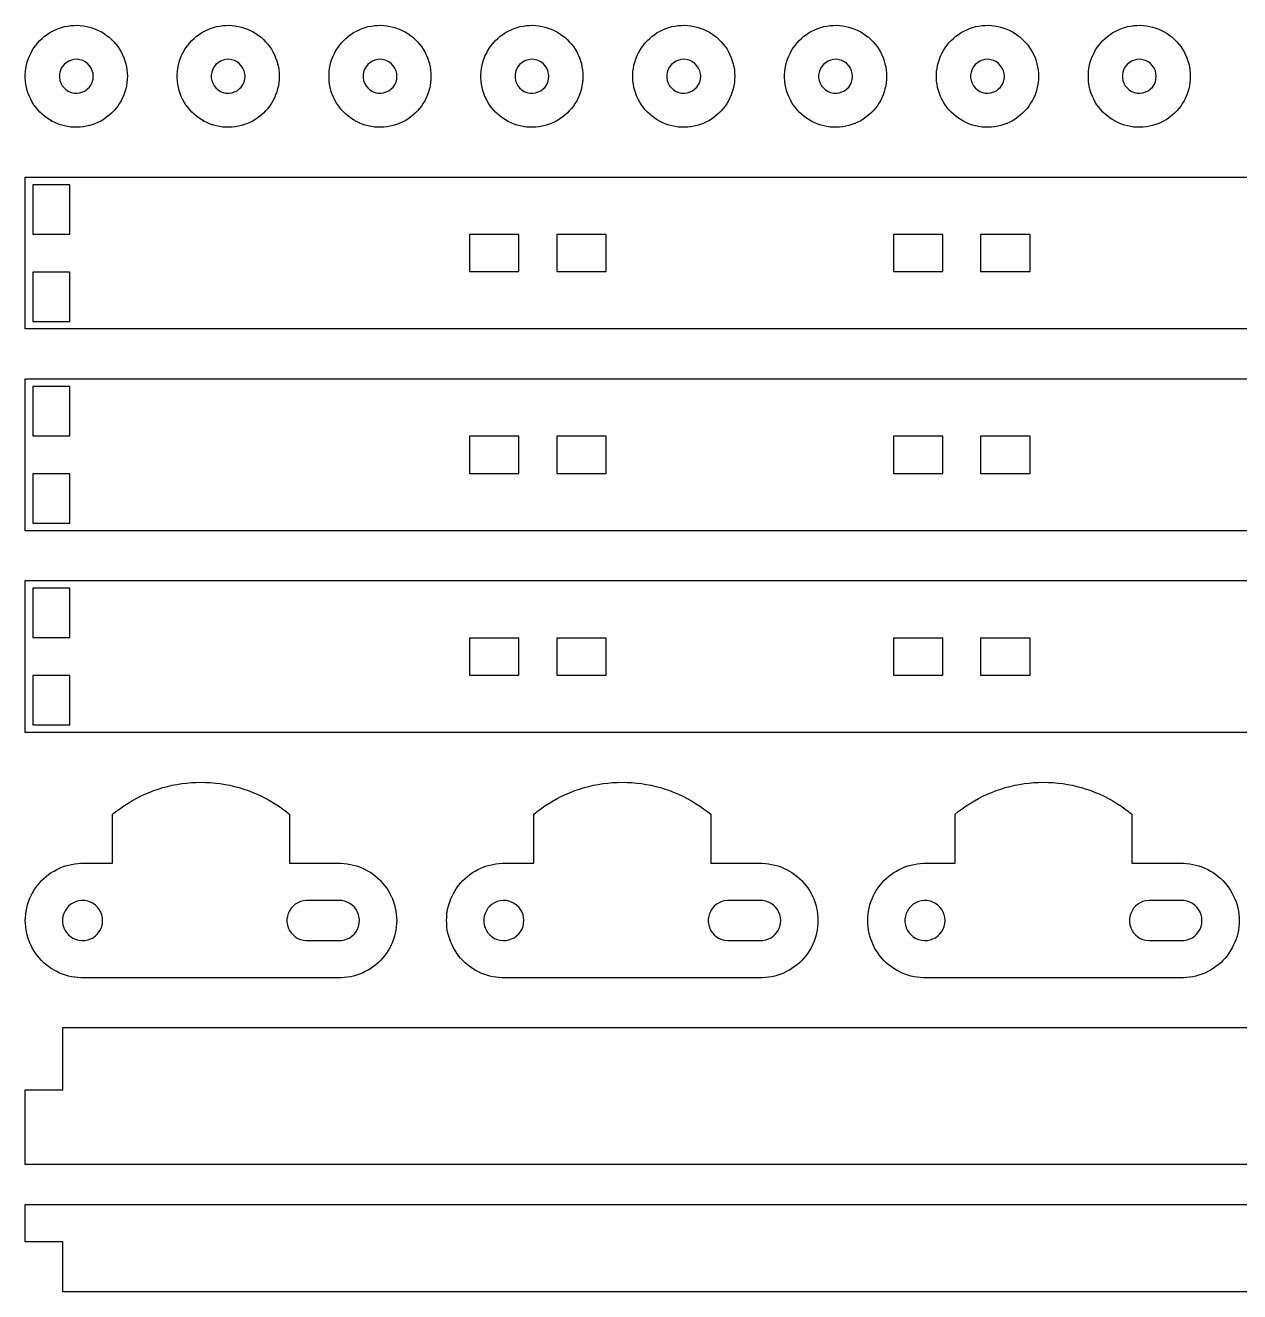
# Model space of a CAD drawing. Header units: metres. Extents: x 4 to 594, y 4 to 365.
# Drawn here: x 4 to 101.4, y 263.1 to 364.7 of the extents above; entities that cross this region are included whole.
import ezdxf

# ---------------------------------------------------------------- set-up
doc = ezdxf.new("R2010")
doc.units = ezdxf.units.M

msp = doc.modelspace()

# ---------------------------------------------------------------- linework, layer by layer
for points in [[(8.41, 356.53), (8.15, 356.52), (7.9, 356.52), (7.64, 356.54), (7.39, 356.58), (7.14, 356.63), (6.9, 356.69), (6.66, 356.78), (6.42, 356.87), (6.19, 356.98), (5.97, 357.11), (5.76, 357.25), (5.55, 357.4), (5.36, 357.56), (5.17, 357.74), (5, 357.92), (4.84, 358.12), (4.69, 358.33), (4.56, 358.54), (4.44, 358.77), (4.33, 359), (4.24, 359.24), (4.16, 359.48), (4.09, 359.72), (4.05, 359.97), (4.02, 360.23), (4, 360.48), (4, 360.73), (4.02, 360.99), (4.05, 361.24), (4.09, 361.49), (4.16, 361.74), (4.24, 361.98), (4.33, 362.22), (4.44, 362.45), (4.56, 362.67), (4.69, 362.89), (4.84, 363.09), (5, 363.29), (5.17, 363.48), (5.36, 363.65), (5.55, 363.82), (5.76, 363.97), (5.97, 364.11), (6.19, 364.23), (6.42, 364.34), (6.66, 364.44), (6.9, 364.52), (7.14, 364.59), (7.39, 364.64), (7.64, 364.67), (7.9, 364.69), (8.15, 364.7), (8.41, 364.69), (8.66, 364.66), (8.91, 364.61), (9.16, 364.56), (9.4, 364.48), (9.64, 364.39), (9.87, 364.29), (10.1, 364.17), (10.31, 364.04), (10.52, 363.89), (10.72, 363.74), (10.91, 363.57), (11.09, 363.38), (11.26, 363.19), (11.41, 362.99), (11.55, 362.78), (11.68, 362.56), (11.8, 362.33), (11.9, 362.1), (11.98, 361.86), (12.05, 361.61), (12.11, 361.37), (12.15, 361.12), (12.17, 360.86), (12.18, 360.61), (12.17, 360.35), (12.15, 360.1), (12.11, 359.85), (12.05, 359.6), (11.98, 359.36), (11.9, 359.12), (11.8, 358.88), (11.68, 358.65), (11.55, 358.44), (11.41, 358.22), (11.26, 358.02), (11.09, 357.83), (10.91, 357.65), (10.72, 357.48), (10.52, 357.32), (10.31, 357.18), (10.1, 357.04), (9.87, 356.93), (9.64, 356.82), (9.4, 356.73), (9.16, 356.66), (8.91, 356.6), (8.66, 356.56), (8.41, 356.53)], [(20.58, 356.53), (20.33, 356.52), (20.08, 356.52), (19.82, 356.54), (19.57, 356.58), (19.32, 356.63), (19.08, 356.69), (18.83, 356.78), (18.6, 356.87), (18.37, 356.98), (18.15, 357.11), (17.93, 357.25), (17.73, 357.4), (17.54, 357.56), (17.35, 357.74), (17.18, 357.92), (17.02, 358.12), (16.87, 358.33), (16.73, 358.54), (16.61, 358.77), (16.51, 359), (16.41, 359.24), (16.34, 359.48), (16.27, 359.72), (16.23, 359.97), (16.19, 360.23), (16.18, 360.48), (16.18, 360.73), (16.19, 360.99), (16.23, 361.24), (16.27, 361.49), (16.34, 361.74), (16.41, 361.98), (16.51, 362.22), (16.61, 362.45), (16.73, 362.67), (16.87, 362.89), (17.02, 363.09), (17.18, 363.29), (17.35, 363.48), (17.54, 363.65), (17.73, 363.82), (17.93, 363.97), (18.15, 364.11), (18.37, 364.23), (18.6, 364.34), (18.83, 364.44), (19.08, 364.52), (19.32, 364.59), (19.57, 364.64), (19.82, 364.67), (20.08, 364.69), (20.33, 364.7), (20.58, 364.69), (20.84, 364.66), (21.09, 364.61), (21.33, 364.56), (21.58, 364.48), (21.82, 364.39), (22.05, 364.29), (22.27, 364.17), (22.49, 364.04), (22.7, 363.89), (22.9, 363.74), (23.09, 363.57), (23.27, 363.38), (23.44, 363.19), (23.59, 362.99), (23.73, 362.78), (23.86, 362.56), (23.97, 362.33), (24.07, 362.1), (24.16, 361.86), (24.23, 361.61), (24.29, 361.37), (24.32, 361.12), (24.35, 360.86), (24.36, 360.61), (24.35, 360.35), (24.32, 360.1), (24.29, 359.85), (24.23, 359.6), (24.16, 359.36), (24.07, 359.12), (23.97, 358.88), (23.86, 358.65), (23.73, 358.44), (23.59, 358.22), (23.44, 358.02), (23.27, 357.83), (23.09, 357.65), (22.9, 357.48), (22.7, 357.32), (22.49, 357.18), (22.27, 357.04), (22.05, 356.93), (21.82, 356.82), (21.58, 356.73), (21.33, 356.66), (21.09, 356.6), (20.84, 356.56), (20.58, 356.53)], [(32.76, 356.53), (32.51, 356.52), (32.25, 356.52), (32, 356.54), (31.75, 356.58), (31.5, 356.63), (31.25, 356.69), (31.01, 356.78), (30.78, 356.87), (30.55, 356.98), (30.33, 357.11), (30.11, 357.25), (29.91, 357.4), (29.71, 357.56), (29.53, 357.74), (29.36, 357.92), (29.2, 358.12), (29.05, 358.33), (28.91, 358.54), (28.79, 358.77), (28.68, 359), (28.59, 359.24), (28.51, 359.48), (28.45, 359.72), (28.4, 359.97), (28.37, 360.23), (28.36, 360.48), (28.36, 360.73), (28.37, 360.99), (28.4, 361.24), (28.45, 361.49), (28.51, 361.74), (28.59, 361.98), (28.68, 362.22), (28.79, 362.45), (28.91, 362.67), (29.05, 362.89), (29.2, 363.09), (29.36, 363.29), (29.53, 363.48), (29.71, 363.65), (29.91, 363.82), (30.11, 363.97), (30.33, 364.11), (30.55, 364.23), (30.78, 364.34), (31.01, 364.44), (31.25, 364.52), (31.5, 364.59), (31.75, 364.64), (32, 364.67), (32.25, 364.69), (32.51, 364.7), (32.76, 364.69), (33.01, 364.66), (33.27, 364.61), (33.51, 364.56), (33.76, 364.48), (33.99, 364.39), (34.23, 364.29), (34.45, 364.17), (34.67, 364.04), (34.88, 363.89), (35.08, 363.74), (35.27, 363.57), (35.45, 363.38), (35.61, 363.19), (35.77, 362.99), (35.91, 362.78), (36.04, 362.56), (36.15, 362.33), (36.25, 362.1), (36.34, 361.86), (36.41, 361.61), (36.46, 361.37), (36.5, 361.12), (36.53, 360.86), (36.53, 360.61), (36.53, 360.35), (36.5, 360.1), (36.46, 359.85), (36.41, 359.6), (36.34, 359.36), (36.25, 359.12), (36.15, 358.88), (36.04, 358.65), (35.91, 358.44), (35.77, 358.22), (35.61, 358.02), (35.45, 357.83), (35.27, 357.65), (35.08, 357.48), (34.88, 357.32), (34.67, 357.18), (34.45, 357.04), (34.23, 356.93), (33.99, 356.82), (33.76, 356.73), (33.51, 356.66), (33.27, 356.6), (33.01, 356.56), (32.76, 356.53)], [(44.94, 356.53), (44.69, 356.52), (44.43, 356.52), (44.18, 356.54), (43.93, 356.58), (43.68, 356.63), (43.43, 356.69), (43.19, 356.78), (42.95, 356.87), (42.73, 356.98), (42.5, 357.11), (42.29, 357.25), (42.09, 357.4), (41.89, 357.56), (41.71, 357.74), (41.54, 357.92), (41.37, 358.12), (41.23, 358.33), (41.09, 358.54), (40.97, 358.77), (40.86, 359), (40.77, 359.24), (40.69, 359.48), (40.63, 359.72), (40.58, 359.97), (40.55, 360.23), (40.53, 360.48), (40.53, 360.73), (40.55, 360.99), (40.58, 361.24), (40.63, 361.49), (40.69, 361.74), (40.77, 361.98), (40.86, 362.22), (40.97, 362.45), (41.09, 362.67), (41.23, 362.89), (41.37, 363.09), (41.54, 363.29), (41.71, 363.48), (41.89, 363.65), (42.09, 363.82), (42.29, 363.97), (42.5, 364.11), (42.73, 364.23), (42.95, 364.34), (43.19, 364.44), (43.43, 364.52), (43.68, 364.59), (43.93, 364.64), (44.18, 364.67), (44.43, 364.69), (44.69, 364.7), (44.94, 364.69), (45.19, 364.66), (45.44, 364.61), (45.69, 364.56), (45.93, 364.48), (46.17, 364.39), (46.41, 364.29), (46.63, 364.17), (46.85, 364.04), (47.06, 363.89), (47.26, 363.74), (47.45, 363.57), (47.62, 363.38), (47.79, 363.19), (47.95, 362.99), (48.09, 362.78), (48.22, 362.56), (48.33, 362.33), (48.43, 362.1), (48.52, 361.86), (48.59, 361.61), (48.64, 361.37), (48.68, 361.12), (48.7, 360.86), (48.71, 360.61), (48.7, 360.35), (48.68, 360.1), (48.64, 359.85), (48.59, 359.6), (48.52, 359.36), (48.43, 359.12), (48.33, 358.88), (48.22, 358.65), (48.09, 358.44), (47.95, 358.22), (47.79, 358.02), (47.62, 357.83), (47.45, 357.65), (47.26, 357.48), (47.06, 357.32), (46.85, 357.18), (46.63, 357.04), (46.41, 356.93), (46.17, 356.82), (45.93, 356.73), (45.69, 356.66), (45.44, 356.6), (45.19, 356.56), (44.94, 356.53)], [(57.12, 356.53), (56.86, 356.52), (56.61, 356.52), (56.36, 356.54), (56.1, 356.58), (55.85, 356.63), (55.61, 356.69), (55.37, 356.78), (55.13, 356.87), (54.9, 356.98), (54.68, 357.11), (54.47, 357.25), (54.26, 357.4), (54.07, 357.56), (53.89, 357.74), (53.71, 357.92), (53.55, 358.12), (53.4, 358.33), (53.27, 358.54), (53.15, 358.77), (53.04, 359), (52.95, 359.24), (52.87, 359.48), (52.81, 359.72), (52.76, 359.97), (52.73, 360.23), (52.71, 360.48), (52.71, 360.73), (52.73, 360.99), (52.76, 361.24), (52.81, 361.49), (52.87, 361.74), (52.95, 361.98), (53.04, 362.22), (53.15, 362.45), (53.27, 362.67), (53.4, 362.89), (53.55, 363.09), (53.71, 363.29), (53.89, 363.48), (54.07, 363.65), (54.26, 363.82), (54.47, 363.97), (54.68, 364.11), (54.9, 364.23), (55.13, 364.34), (55.37, 364.44), (55.61, 364.52), (55.85, 364.59), (56.1, 364.64), (56.36, 364.67), (56.61, 364.69), (56.86, 364.7), (57.12, 364.69), (57.37, 364.66), (57.62, 364.61), (57.87, 364.56), (58.11, 364.48), (58.35, 364.39), (58.58, 364.29), (58.81, 364.17), (59.03, 364.04), (59.24, 363.89), (59.43, 363.74), (59.62, 363.57), (59.8, 363.38), (59.97, 363.19), (60.12, 362.99), (60.27, 362.78), (60.39, 362.56), (60.51, 362.33), (60.61, 362.1), (60.69, 361.86), (60.76, 361.61), (60.82, 361.37), (60.86, 361.12), (60.88, 360.86), (60.89, 360.61), (60.88, 360.35), (60.86, 360.1), (60.82, 359.85), (60.76, 359.6), (60.69, 359.36), (60.61, 359.12), (60.51, 358.88), (60.39, 358.65), (60.27, 358.44), (60.12, 358.22), (59.97, 358.02), (59.8, 357.83), (59.62, 357.65), (59.43, 357.48), (59.24, 357.32), (59.03, 357.18), (58.81, 357.04), (58.58, 356.93), (58.35, 356.82), (58.11, 356.73), (57.87, 356.66), (57.62, 356.6), (57.37, 356.56), (57.12, 356.53)], [(69.3, 356.53), (69.04, 356.52), (68.79, 356.52), (68.53, 356.54), (68.28, 356.58), (68.03, 356.63), (67.79, 356.69), (67.55, 356.78), (67.31, 356.87), (67.08, 356.98), (66.86, 357.11), (66.65, 357.25), (66.44, 357.4), (66.25, 357.56), (66.06, 357.74), (65.89, 357.92), (65.73, 358.12), (65.58, 358.33), (65.45, 358.54), (65.33, 358.77), (65.22, 359), (65.13, 359.24), (65.05, 359.48), (64.99, 359.72), (64.94, 359.97), (64.91, 360.23), (64.89, 360.48), (64.89, 360.73), (64.91, 360.99), (64.94, 361.24), (64.99, 361.49), (65.05, 361.74), (65.13, 361.98), (65.22, 362.22), (65.33, 362.45), (65.45, 362.67), (65.58, 362.89), (65.73, 363.09), (65.89, 363.29), (66.06, 363.48), (66.25, 363.65), (66.44, 363.82), (66.65, 363.97), (66.86, 364.11), (67.08, 364.23), (67.31, 364.34), (67.55, 364.44), (67.79, 364.52), (68.03, 364.59), (68.28, 364.64), (68.53, 364.67), (68.79, 364.69), (69.04, 364.7), (69.3, 364.69), (69.55, 364.66), (69.8, 364.61), (70.05, 364.56), (70.29, 364.48), (70.53, 364.39), (70.76, 364.29), (70.99, 364.17), (71.2, 364.04), (71.41, 363.89), (71.61, 363.74), (71.8, 363.57), (71.98, 363.38), (72.15, 363.19), (72.3, 362.99), (72.44, 362.78), (72.57, 362.56), (72.69, 362.33), (72.79, 362.1), (72.87, 361.86), (72.94, 361.61), (73, 361.37), (73.04, 361.12), (73.06, 360.86), (73.07, 360.61), (73.06, 360.35), (73.04, 360.1), (73, 359.85), (72.94, 359.6), (72.87, 359.36), (72.79, 359.12), (72.69, 358.88), (72.57, 358.65), (72.44, 358.44), (72.3, 358.22), (72.15, 358.02), (71.98, 357.83), (71.8, 357.65), (71.61, 357.48), (71.41, 357.32), (71.2, 357.18), (70.99, 357.04), (70.76, 356.93), (70.53, 356.82), (70.29, 356.73), (70.05, 356.66), (69.8, 356.6), (69.55, 356.56), (69.3, 356.53)], [(81.47, 356.53), (81.22, 356.52), (80.97, 356.52), (80.71, 356.54), (80.46, 356.58), (80.21, 356.63), (79.97, 356.69), (79.72, 356.78), (79.49, 356.87), (79.26, 356.98), (79.04, 357.11), (78.83, 357.25), (78.62, 357.4), (78.43, 357.56), (78.24, 357.74), (78.07, 357.92), (77.91, 358.12), (77.76, 358.33), (77.63, 358.54), (77.5, 358.77), (77.4, 359), (77.3, 359.24), (77.23, 359.48), (77.16, 359.72), (77.12, 359.97), (77.08, 360.23), (77.07, 360.48), (77.07, 360.73), (77.08, 360.99), (77.12, 361.24), (77.16, 361.49), (77.23, 361.74), (77.3, 361.98), (77.4, 362.22), (77.5, 362.45), (77.63, 362.67), (77.76, 362.89), (77.91, 363.09), (78.07, 363.29), (78.24, 363.48), (78.43, 363.65), (78.62, 363.82), (78.83, 363.97), (79.04, 364.11), (79.26, 364.23), (79.49, 364.34), (79.72, 364.44), (79.97, 364.52), (80.21, 364.59), (80.46, 364.64), (80.71, 364.67), (80.97, 364.69), (81.22, 364.7), (81.47, 364.69), (81.73, 364.66), (81.98, 364.61), (82.23, 364.56), (82.47, 364.48), (82.71, 364.39), (82.94, 364.29), (83.16, 364.17), (83.38, 364.04), (83.59, 363.89), (83.79, 363.74), (83.98, 363.57), (84.16, 363.38), (84.33, 363.19), (84.48, 362.99), (84.62, 362.78), (84.75, 362.56), (84.87, 362.33), (84.97, 362.1), (85.05, 361.86), (85.12, 361.61), (85.18, 361.37), (85.22, 361.12), (85.24, 360.86), (85.25, 360.61), (85.24, 360.35), (85.22, 360.1), (85.18, 359.85), (85.12, 359.6), (85.05, 359.36), (84.97, 359.12), (84.87, 358.88), (84.75, 358.65), (84.62, 358.44), (84.48, 358.22), (84.33, 358.02), (84.16, 357.83), (83.98, 357.65), (83.79, 357.48), (83.59, 357.32), (83.38, 357.18), (83.16, 357.04), (82.94, 356.93), (82.71, 356.82), (82.47, 356.73), (82.23, 356.66), (81.98, 356.6), (81.73, 356.56), (81.47, 356.53)], [(93.65, 356.53), (93.4, 356.52), (93.14, 356.52), (92.89, 356.54), (92.64, 356.58), (92.39, 356.63), (92.14, 356.69), (91.9, 356.78), (91.67, 356.87), (91.44, 356.98), (91.22, 357.11), (91, 357.25), (90.8, 357.4), (90.6, 357.56), (90.42, 357.74), (90.25, 357.92), (90.09, 358.12), (89.94, 358.33), (89.8, 358.54), (89.68, 358.77), (89.57, 359), (89.48, 359.24), (89.4, 359.48), (89.34, 359.72), (89.29, 359.97), (89.26, 360.23), (89.25, 360.48), (89.25, 360.73), (89.26, 360.99), (89.29, 361.24), (89.34, 361.49), (89.4, 361.74), (89.48, 361.98), (89.57, 362.22), (89.68, 362.45), (89.8, 362.67), (89.94, 362.89), (90.09, 363.09), (90.25, 363.29), (90.42, 363.48), (90.6, 363.65), (90.8, 363.82), (91, 363.97), (91.22, 364.11), (91.44, 364.23), (91.67, 364.34), (91.9, 364.44), (92.14, 364.52), (92.39, 364.59), (92.64, 364.64), (92.89, 364.67), (93.14, 364.69), (93.4, 364.7), (93.65, 364.69), (93.91, 364.66), (94.16, 364.61), (94.4, 364.56), (94.65, 364.48), (94.89, 364.39), (95.12, 364.29), (95.34, 364.17), (95.56, 364.04), (95.77, 363.89), (95.97, 363.74), (96.16, 363.57), (96.34, 363.38), (96.5, 363.19), (96.66, 362.99), (96.8, 362.78), (96.93, 362.56), (97.04, 362.33), (97.14, 362.1), (97.23, 361.86), (97.3, 361.61), (97.35, 361.37), (97.39, 361.12), (97.42, 360.86), (97.42, 360.61), (97.42, 360.35), (97.39, 360.1), (97.35, 359.85), (97.3, 359.6), (97.23, 359.36), (97.14, 359.12), (97.04, 358.88), (96.93, 358.65), (96.8, 358.44), (96.66, 358.22), (96.5, 358.02), (96.34, 357.83), (96.16, 357.65), (95.97, 357.48), (95.77, 357.32), (95.56, 357.18), (95.34, 357.04), (95.12, 356.93), (94.89, 356.82), (94.65, 356.73), (94.4, 356.66), (94.16, 356.6), (93.91, 356.56), (93.65, 356.53)], [(7.92, 359.26), (8.15, 359.25), (8.37, 359.28), (8.6, 359.35), (8.8, 359.45), (8.99, 359.59), (9.15, 359.75), (9.28, 359.94), (9.37, 360.15), (9.43, 360.38), (9.45, 360.61), (9.43, 360.84), (9.37, 361.06), (9.28, 361.27), (9.15, 361.46), (8.99, 361.63), (8.8, 361.77), (8.6, 361.87), (8.37, 361.94), (8.15, 361.97), (7.92, 361.96), (7.69, 361.91), (7.48, 361.82), (7.28, 361.7), (7.11, 361.55), (6.96, 361.37), (6.85, 361.17), (6.77, 360.95), (6.73, 360.72), (6.73, 360.49), (6.77, 360.26), (6.85, 360.05), (6.96, 359.85), (7.11, 359.67), (7.28, 359.51), (7.48, 359.39), (7.69, 359.31), (7.92, 359.26)], [(20.09, 359.26), (20.32, 359.25), (20.55, 359.28), (20.77, 359.35), (20.98, 359.45), (21.16, 359.59), (21.32, 359.75), (21.45, 359.94), (21.55, 360.15), (21.61, 360.38), (21.63, 360.61), (21.61, 360.84), (21.55, 361.06), (21.45, 361.27), (21.32, 361.46), (21.16, 361.63), (20.98, 361.77), (20.77, 361.87), (20.55, 361.94), (20.32, 361.97), (20.09, 361.96), (19.87, 361.91), (19.65, 361.82), (19.46, 361.7), (19.28, 361.55), (19.14, 361.37), (19.03, 361.17), (18.95, 360.95), (18.91, 360.72), (18.91, 360.49), (18.95, 360.26), (19.03, 360.05), (19.14, 359.85), (19.28, 359.67), (19.46, 359.51), (19.65, 359.39), (19.87, 359.31), (20.09, 359.26)], [(32.27, 359.26), (32.5, 359.25), (32.73, 359.28), (32.95, 359.35), (33.16, 359.45), (33.34, 359.59), (33.5, 359.75), (33.63, 359.94), (33.73, 360.15), (33.78, 360.38), (33.8, 360.61), (33.78, 360.84), (33.73, 361.06), (33.63, 361.27), (33.5, 361.46), (33.34, 361.63), (33.16, 361.77), (32.95, 361.87), (32.73, 361.94), (32.5, 361.97), (32.27, 361.96), (32.05, 361.91), (31.83, 361.82), (31.64, 361.7), (31.46, 361.55), (31.32, 361.37), (31.21, 361.17), (31.13, 360.95), (31.09, 360.72), (31.09, 360.49), (31.13, 360.26), (31.21, 360.05), (31.32, 359.85), (31.46, 359.67), (31.64, 359.51), (31.83, 359.39), (32.05, 359.31), (32.27, 359.26)], [(44.45, 359.26), (44.68, 359.25), (44.91, 359.28), (45.13, 359.35), (45.34, 359.45), (45.52, 359.59), (45.68, 359.75), (45.81, 359.94), (45.9, 360.15), (45.96, 360.38), (45.98, 360.61), (45.96, 360.84), (45.9, 361.06), (45.81, 361.27), (45.68, 361.46), (45.52, 361.63), (45.34, 361.77), (45.13, 361.87), (44.91, 361.94), (44.68, 361.97), (44.45, 361.96), (44.22, 361.91), (44.01, 361.82), (43.81, 361.7), (43.64, 361.55), (43.5, 361.37), (43.38, 361.17), (43.31, 360.95), (43.27, 360.72), (43.27, 360.49), (43.31, 360.26), (43.38, 360.05), (43.5, 359.85), (43.64, 359.67), (43.81, 359.51), (44.01, 359.39), (44.22, 359.31), (44.45, 359.26)], [(56.63, 359.26), (56.86, 359.25), (57.09, 359.28), (57.31, 359.35), (57.51, 359.45), (57.7, 359.59), (57.86, 359.75), (57.99, 359.94), (58.08, 360.15), (58.14, 360.38), (58.16, 360.61), (58.14, 360.84), (58.08, 361.06), (57.99, 361.27), (57.86, 361.46), (57.7, 361.63), (57.51, 361.77), (57.31, 361.87), (57.09, 361.94), (56.86, 361.97), (56.63, 361.96), (56.4, 361.91), (56.19, 361.82), (55.99, 361.7), (55.82, 361.55), (55.67, 361.37), (55.56, 361.17), (55.48, 360.95), (55.45, 360.72), (55.45, 360.49), (55.48, 360.26), (55.56, 360.05), (55.67, 359.85), (55.82, 359.67), (55.99, 359.51), (56.19, 359.39), (56.4, 359.31), (56.63, 359.26)], [(68.81, 359.26), (69.04, 359.25), (69.27, 359.28), (69.49, 359.35), (69.69, 359.45), (69.88, 359.59), (70.04, 359.75), (70.17, 359.94), (70.26, 360.15), (70.32, 360.38), (70.34, 360.61), (70.32, 360.84), (70.26, 361.06), (70.17, 361.27), (70.04, 361.46), (69.88, 361.63), (69.69, 361.77), (69.49, 361.87), (69.27, 361.94), (69.04, 361.97), (68.81, 361.96), (68.58, 361.91), (68.37, 361.82), (68.17, 361.7), (68, 361.55), (67.85, 361.37), (67.74, 361.17), (67.66, 360.95), (67.62, 360.72), (67.62, 360.49), (67.66, 360.26), (67.74, 360.05), (67.85, 359.85), (68, 359.67), (68.17, 359.51), (68.37, 359.39), (68.58, 359.31), (68.81, 359.26)], [(80.98, 359.26), (81.21, 359.25), (81.44, 359.28), (81.66, 359.35), (81.87, 359.45), (82.05, 359.59), (82.21, 359.75), (82.34, 359.94), (82.44, 360.15), (82.5, 360.38), (82.52, 360.61), (82.5, 360.84), (82.44, 361.06), (82.34, 361.27), (82.21, 361.46), (82.05, 361.63), (81.87, 361.77), (81.66, 361.87), (81.44, 361.94), (81.21, 361.97), (80.98, 361.96), (80.76, 361.91), (80.54, 361.82), (80.35, 361.7), (80.18, 361.55), (80.03, 361.37), (79.92, 361.17), (79.84, 360.95), (79.8, 360.72), (79.8, 360.49), (79.84, 360.26), (79.92, 360.05), (80.03, 359.85), (80.18, 359.67), (80.35, 359.51), (80.54, 359.39), (80.76, 359.31), (80.98, 359.26)], [(93.16, 359.26), (93.39, 359.25), (93.62, 359.28), (93.84, 359.35), (94.05, 359.45), (94.23, 359.59), (94.39, 359.75), (94.52, 359.94), (94.62, 360.15), (94.67, 360.38), (94.69, 360.61), (94.67, 360.84), (94.62, 361.06), (94.52, 361.27), (94.39, 361.46), (94.23, 361.63), (94.05, 361.77), (93.84, 361.87), (93.62, 361.94), (93.39, 361.97), (93.16, 361.96), (92.94, 361.91), (92.72, 361.82), (92.53, 361.7), (92.35, 361.55), (92.21, 361.37), (92.1, 361.17), (92.02, 360.95), (91.98, 360.72), (91.98, 360.49), (92.02, 360.26), (92.1, 360.05), (92.21, 359.85), (92.35, 359.67), (92.53, 359.51), (92.72, 359.39), (92.94, 359.31), (93.16, 359.26)], [(166.18, 352.52), (166.18, 340.34), (4, 340.34), (4, 352.52), (166.18, 352.52)], [(4.61, 347.94), (7.58, 347.94), (7.58, 351.91), (4.61, 351.91), (4.61, 347.94)], [(39.61, 344.94), (43.58, 344.94), (43.58, 347.91), (39.61, 347.91), (39.61, 344.94)], [(46.61, 344.94), (50.58, 344.94), (50.58, 347.91), (46.61, 347.91), (46.61, 344.94)], [(73.61, 344.94), (77.58, 344.94), (77.58, 347.91), (73.61, 347.91), (73.61, 344.94)], [(80.61, 344.94), (84.58, 344.94), (84.58, 347.91), (80.61, 347.91), (80.61, 344.94)], [(4.61, 340.94), (7.58, 340.94), (7.58, 344.91), (4.61, 344.91), (4.61, 340.94)], [(166.18, 336.34), (166.18, 324.16), (4, 324.16), (4, 336.34), (166.18, 336.34)], [(4.61, 331.76), (7.58, 331.76), (7.58, 335.73), (4.61, 335.73), (4.61, 331.76)], [(39.61, 328.76), (43.58, 328.76), (43.58, 331.73), (39.61, 331.73), (39.61, 328.76)], [(46.61, 328.76), (50.58, 328.76), (50.58, 331.73), (46.61, 331.73), (46.61, 328.76)], [(73.61, 328.76), (77.58, 328.76), (77.58, 331.73), (73.61, 331.73), (73.61, 328.76)], [(80.61, 328.76), (84.58, 328.76), (84.58, 331.73), (80.61, 331.73), (80.61, 328.76)], [(4.61, 324.76), (7.58, 324.76), (7.58, 328.73), (4.61, 328.73), (4.61, 324.76)], [(166.18, 320.16), (166.18, 307.98), (4, 307.98), (4, 320.16), (166.18, 320.16)], [(4.61, 315.58), (7.58, 315.58), (7.58, 319.55), (4.61, 319.55), (4.61, 315.58)], [(39.61, 312.58), (43.58, 312.58), (43.58, 315.55), (39.61, 315.55), (39.61, 312.58)], [(46.61, 312.58), (50.58, 312.58), (50.58, 315.55), (46.61, 315.55), (46.61, 312.58)], [(73.61, 312.58), (77.58, 312.58), (77.58, 315.55), (73.61, 315.55), (73.61, 312.58)], [(80.61, 312.58), (84.58, 312.58), (84.58, 315.55), (80.61, 315.55), (80.61, 312.58)], [(4.61, 308.58), (7.58, 308.58), (7.58, 312.55), (4.61, 312.55), (4.61, 308.58)], [(29.57, 288.31), (29.32, 288.3), (8.46, 288.3), (8.21, 288.31), (7.96, 288.34), (7.71, 288.38), (7.46, 288.44), (7.22, 288.51), (6.98, 288.59), (6.75, 288.68), (6.52, 288.79), (6.3, 288.91), (6.08, 289.05), (5.87, 289.19), (5.67, 289.34), (5.48, 289.51), (5.3, 289.69), (5.13, 289.87), (4.97, 290.07), (4.82, 290.27), (4.68, 290.48), (4.55, 290.7), (4.44, 290.93), (4.34, 291.16), (4.25, 291.4), (4.17, 291.64), (4.11, 291.88), (4.06, 292.13), (4.03, 292.38), (4.01, 292.64), (4, 292.89), (4.01, 293.14), (4.03, 293.39), (4.06, 293.64), (4.11, 293.89), (4.17, 294.14), (4.25, 294.38), (4.34, 294.62), (4.44, 294.85), (4.55, 295.07), (4.68, 295.29), (4.82, 295.5), (4.97, 295.71), (5.13, 295.9), (5.3, 296.09), (5.48, 296.26), (5.67, 296.43), (5.87, 296.59), (6.08, 296.73), (6.3, 296.86), (6.52, 296.98), (6.75, 297.09), (6.98, 297.19), (7.22, 297.27), (7.46, 297.34), (7.71, 297.39), (7.96, 297.43), (8.21, 297.46), (8.46, 297.48), (11, 297.48), (11, 301.41), (11.26, 301.63), (11.57, 301.86), (11.89, 302.08), (12.21, 302.29), (12.55, 302.49), (12.88, 302.68), (13.23, 302.86), (13.58, 303.02), (13.94, 303.17), (14.3, 303.31), (14.66, 303.44), (15.03, 303.55), (15.41, 303.65), (15.78, 303.74), (16.16, 303.81), (16.55, 303.87), (16.93, 303.92), (17.32, 303.95), (17.7, 303.97), (18.09, 303.98), (18.48, 303.97), (18.86, 303.95), (19.25, 303.92), (19.63, 303.87), (20.02, 303.81), (20.4, 303.74), (20.77, 303.65), (21.15, 303.55), (21.52, 303.44), (21.88, 303.31), (22.24, 303.17), (22.6, 303.02), (22.95, 302.86), (23.3, 302.68), (23.64, 302.49), (23.97, 302.29), (24.29, 302.08), (24.61, 301.86), (24.92, 301.63), (25.18, 301.41), (25.18, 297.48), (29.32, 297.48), (29.57, 297.46), (29.82, 297.43), (30.07, 297.39), (30.32, 297.34), (30.56, 297.27), (30.8, 297.19), (31.03, 297.09), (31.26, 296.98), (31.49, 296.86), (31.7, 296.73), (31.91, 296.59), (32.11, 296.43), (32.3, 296.26), (32.48, 296.09), (32.65, 295.9), (32.81, 295.71), (32.96, 295.5), (33.1, 295.29), (33.23, 295.07), (33.34, 294.85), (33.44, 294.62), (33.53, 294.38), (33.61, 294.14), (33.67, 293.89), (33.72, 293.64), (33.75, 293.39), (33.77, 293.14), (33.78, 292.89), (33.77, 292.64), (33.75, 292.38), (33.72, 292.13), (33.67, 291.88), (33.61, 291.64), (33.53, 291.4), (33.44, 291.16), (33.34, 290.93), (33.23, 290.7), (33.1, 290.48), (32.96, 290.27), (32.81, 290.07), (32.65, 289.87), (32.48, 289.69), (32.3, 289.51), (32.11, 289.34), (31.91, 289.19), (31.7, 289.05), (31.49, 288.91), (31.26, 288.79), (31.03, 288.68), (30.8, 288.59), (30.56, 288.51), (30.32, 288.44), (30.07, 288.38), (29.82, 288.34), (29.57, 288.31)], [(63.35, 288.31), (63.1, 288.3), (42.24, 288.3), (41.99, 288.31), (41.74, 288.34), (41.49, 288.38), (41.24, 288.44), (41, 288.51), (40.76, 288.59), (40.53, 288.68), (40.3, 288.79), (40.08, 288.91), (39.86, 289.05), (39.65, 289.19), (39.45, 289.34), (39.26, 289.51), (39.08, 289.69), (38.91, 289.87), (38.75, 290.07), (38.6, 290.27), (38.46, 290.48), (38.33, 290.7), (38.22, 290.93), (38.12, 291.16), (38.03, 291.4), (37.95, 291.64), (37.89, 291.88), (37.84, 292.13), (37.81, 292.38), (37.79, 292.64), (37.78, 292.89), (37.79, 293.14), (37.81, 293.39), (37.84, 293.64), (37.89, 293.89), (37.95, 294.14), (38.03, 294.38), (38.12, 294.62), (38.22, 294.85), (38.33, 295.07), (38.46, 295.29), (38.6, 295.5), (38.75, 295.71), (38.91, 295.9), (39.08, 296.09), (39.26, 296.26), (39.45, 296.43), (39.65, 296.59), (39.86, 296.73), (40.08, 296.86), (40.3, 296.98), (40.53, 297.09), (40.76, 297.19), (41, 297.27), (41.24, 297.34), (41.49, 297.39), (41.74, 297.43), (41.99, 297.46), (42.24, 297.48), (44.78, 297.48), (44.78, 301.41), (45.04, 301.63), (45.35, 301.86), (45.67, 302.08), (45.99, 302.29), (46.33, 302.49), (46.66, 302.68), (47.01, 302.86), (47.36, 303.02), (47.72, 303.17), (48.08, 303.31), (48.44, 303.44), (48.81, 303.55), (49.19, 303.65), (49.56, 303.74), (49.94, 303.81), (50.33, 303.87), (50.71, 303.92), (51.1, 303.95), (51.48, 303.97), (51.87, 303.98), (52.26, 303.97), (52.64, 303.95), (53.03, 303.92), (53.41, 303.87), (53.8, 303.81), (54.18, 303.74), (54.55, 303.65), (54.93, 303.55), (55.3, 303.44), (55.66, 303.31), (56.02, 303.17), (56.38, 303.02), (56.73, 302.86), (57.08, 302.68), (57.42, 302.49), (57.75, 302.29), (58.07, 302.08), (58.39, 301.86), (58.7, 301.63), (58.96, 301.41), (58.96, 297.48), (63.1, 297.48), (63.35, 297.46), (63.6, 297.43), (63.85, 297.39), (64.1, 297.34), (64.34, 297.27), (64.58, 297.19), (64.81, 297.09), (65.04, 296.98), (65.27, 296.86), (65.48, 296.73), (65.69, 296.59), (65.89, 296.43), (66.08, 296.26), (66.26, 296.09), (66.43, 295.9), (66.59, 295.71), (66.74, 295.5), (66.88, 295.29), (67.01, 295.07), (67.12, 294.85), (67.22, 294.62), (67.31, 294.38), (67.39, 294.14), (67.45, 293.89), (67.5, 293.64), (67.53, 293.39), (67.55, 293.14), (67.56, 292.89), (67.55, 292.64), (67.53, 292.38), (67.5, 292.13), (67.45, 291.88), (67.39, 291.64), (67.31, 291.4), (67.22, 291.16), (67.12, 290.93), (67.01, 290.7), (66.88, 290.48), (66.74, 290.27), (66.59, 290.07), (66.43, 289.87), (66.26, 289.69), (66.08, 289.51), (65.89, 289.34), (65.69, 289.19), (65.48, 289.05), (65.27, 288.91), (65.04, 288.79), (64.81, 288.68), (64.58, 288.59), (64.34, 288.51), (64.1, 288.44), (63.85, 288.38), (63.6, 288.34), (63.35, 288.31)], [(97.13, 288.31), (96.88, 288.3), (76.02, 288.3), (75.77, 288.31), (75.52, 288.34), (75.27, 288.38), (75.02, 288.44), (74.78, 288.51), (74.54, 288.59), (74.31, 288.68), (74.08, 288.79), (73.86, 288.91), (73.64, 289.05), (73.43, 289.19), (73.23, 289.34), (73.04, 289.51), (72.86, 289.69), (72.69, 289.87), (72.53, 290.07), (72.38, 290.27), (72.24, 290.48), (72.11, 290.7), (72, 290.93), (71.9, 291.16), (71.81, 291.4), (71.73, 291.64), (71.67, 291.88), (71.62, 292.13), (71.59, 292.38), (71.57, 292.64), (71.56, 292.89), (71.57, 293.14), (71.59, 293.39), (71.62, 293.64), (71.67, 293.89), (71.73, 294.14), (71.81, 294.38), (71.9, 294.62), (72, 294.85), (72.11, 295.07), (72.24, 295.29), (72.38, 295.5), (72.53, 295.71), (72.69, 295.9), (72.86, 296.09), (73.04, 296.26), (73.23, 296.43), (73.43, 296.59), (73.64, 296.73), (73.86, 296.86), (74.08, 296.98), (74.31, 297.09), (74.54, 297.19), (74.78, 297.27), (75.02, 297.34), (75.27, 297.39), (75.52, 297.43), (75.77, 297.46), (76.02, 297.48), (78.56, 297.48), (78.56, 301.41), (78.82, 301.63), (79.13, 301.86), (79.45, 302.08), (79.77, 302.29), (80.11, 302.49), (80.44, 302.68), (80.79, 302.86), (81.14, 303.02), (81.5, 303.17), (81.86, 303.31), (82.22, 303.44), (82.59, 303.55), (82.97, 303.65), (83.34, 303.74), (83.72, 303.81), (84.11, 303.87), (84.49, 303.92), (84.88, 303.95), (85.26, 303.97), (85.65, 303.98), (86.04, 303.97), (86.42, 303.95), (86.81, 303.92), (87.19, 303.87), (87.58, 303.81), (87.96, 303.74), (88.33, 303.65), (88.71, 303.55), (89.08, 303.44), (89.44, 303.31), (89.8, 303.17), (90.16, 303.02), (90.51, 302.86), (90.86, 302.68), (91.2, 302.49), (91.53, 302.29), (91.85, 302.08), (92.17, 301.86), (92.48, 301.63), (92.74, 301.41), (92.74, 297.48), (96.88, 297.48), (97.13, 297.46), (97.38, 297.43), (97.63, 297.39), (97.88, 297.34), (98.12, 297.27), (98.36, 297.19), (98.59, 297.09), (98.82, 296.98), (99.05, 296.86), (99.26, 296.73), (99.47, 296.59), (99.67, 296.43), (99.86, 296.26), (100.04, 296.09), (100.21, 295.9), (100.37, 295.71), (100.52, 295.5), (100.66, 295.29), (100.79, 295.07), (100.9, 294.85), (101, 294.62), (101.09, 294.38), (101.17, 294.14), (101.23, 293.89), (101.28, 293.64), (101.31, 293.39), (101.33, 293.14), (101.34, 292.89), (101.33, 292.64), (101.31, 292.38), (101.28, 292.13), (101.23, 291.88), (101.17, 291.64), (101.09, 291.4), (101, 291.16), (100.9, 290.93), (100.79, 290.7), (100.66, 290.48), (100.52, 290.27), (100.37, 290.07), (100.21, 289.87), (100.04, 289.69), (99.86, 289.51), (99.67, 289.34), (99.47, 289.19), (99.26, 289.05), (99.05, 288.91), (98.82, 288.79), (98.59, 288.68), (98.36, 288.59), (98.12, 288.51), (97.88, 288.44), (97.63, 288.38), (97.38, 288.34), (97.13, 288.31)], [(8.3, 291.31), (8.53, 291.28), (8.77, 291.29), (9, 291.33), (9.22, 291.41), (9.43, 291.51), (9.62, 291.65), (9.79, 291.81), (9.93, 292), (10.05, 292.2), (10.13, 292.42), (10.18, 292.65), (10.2, 292.89), (10.18, 293.12), (10.13, 293.35), (10.05, 293.57), (9.93, 293.78), (9.79, 293.96), (9.62, 294.13), (9.43, 294.26), (9.22, 294.37), (9, 294.45), (8.77, 294.49), (8.53, 294.5), (8.3, 294.47), (8.07, 294.41), (7.85, 294.32), (7.65, 294.2), (7.47, 294.05), (7.32, 293.87), (7.19, 293.68), (7.09, 293.46), (7.02, 293.24), (6.98, 293.01), (6.98, 292.77), (7.02, 292.54), (7.09, 292.31), (7.19, 292.1), (7.32, 291.9), (7.47, 291.73), (7.65, 291.58), (7.85, 291.46), (8.07, 291.36), (8.3, 291.31)], [(26.53, 291.28), (29.13, 291.28), (29.37, 291.29), (29.6, 291.33), (29.82, 291.41), (30.03, 291.51), (30.22, 291.65), (30.39, 291.81), (30.53, 292), (30.65, 292.2), (30.73, 292.42), (30.78, 292.65), (30.8, 292.89), (30.78, 293.12), (30.73, 293.35), (30.65, 293.57), (30.53, 293.78), (30.39, 293.96), (30.22, 294.13), (30.03, 294.26), (29.82, 294.37), (29.6, 294.45), (29.37, 294.49), (29.13, 294.5), (26.53, 294.5), (26.3, 294.47), (26.07, 294.41), (25.85, 294.32), (25.65, 294.2), (25.47, 294.05), (25.32, 293.87), (25.19, 293.68), (25.09, 293.46), (25.02, 293.24), (24.98, 293.01), (24.98, 292.77), (25.02, 292.54), (25.09, 292.31), (25.19, 292.1), (25.32, 291.9), (25.47, 291.73), (25.65, 291.58), (25.85, 291.46), (26.07, 291.36), (26.3, 291.31), (26.53, 291.28)], [(42.08, 291.31), (42.31, 291.28), (42.55, 291.29), (42.78, 291.33), (43, 291.41), (43.21, 291.51), (43.4, 291.65), (43.57, 291.81), (43.71, 292), (43.83, 292.2), (43.91, 292.42), (43.96, 292.65), (43.98, 292.89), (43.96, 293.12), (43.91, 293.35), (43.83, 293.57), (43.71, 293.78), (43.57, 293.96), (43.4, 294.13), (43.21, 294.26), (43, 294.37), (42.78, 294.45), (42.55, 294.49), (42.31, 294.5), (42.08, 294.47), (41.85, 294.41), (41.63, 294.32), (41.43, 294.2), (41.25, 294.05), (41.1, 293.87), (40.97, 293.68), (40.87, 293.46), (40.8, 293.24), (40.76, 293.01), (40.76, 292.77), (40.8, 292.54), (40.87, 292.31), (40.97, 292.1), (41.1, 291.9), (41.25, 291.73), (41.43, 291.58), (41.63, 291.46), (41.85, 291.36), (42.08, 291.31)], [(60.31, 291.28), (62.91, 291.28), (63.15, 291.29), (63.38, 291.33), (63.6, 291.41), (63.81, 291.51), (64, 291.65), (64.17, 291.81), (64.31, 292), (64.43, 292.2), (64.51, 292.42), (64.56, 292.65), (64.58, 292.89), (64.56, 293.12), (64.51, 293.35), (64.43, 293.57), (64.31, 293.78), (64.17, 293.96), (64, 294.13), (63.81, 294.26), (63.6, 294.37), (63.38, 294.45), (63.15, 294.49), (62.91, 294.5), (60.31, 294.5), (60.08, 294.47), (59.85, 294.41), (59.63, 294.32), (59.43, 294.2), (59.25, 294.05), (59.1, 293.87), (58.97, 293.68), (58.87, 293.46), (58.8, 293.24), (58.76, 293.01), (58.76, 292.77), (58.8, 292.54), (58.87, 292.31), (58.97, 292.1), (59.1, 291.9), (59.25, 291.73), (59.43, 291.58), (59.63, 291.46), (59.85, 291.36), (60.08, 291.31), (60.31, 291.28)], [(75.86, 291.31), (76.09, 291.28), (76.33, 291.29), (76.56, 291.33), (76.78, 291.41), (76.99, 291.51), (77.18, 291.65), (77.35, 291.81), (77.49, 292), (77.61, 292.2), (77.69, 292.42), (77.74, 292.65), (77.76, 292.89), (77.74, 293.12), (77.69, 293.35), (77.61, 293.57), (77.49, 293.78), (77.35, 293.96), (77.18, 294.13), (76.99, 294.26), (76.78, 294.37), (76.56, 294.45), (76.33, 294.49), (76.09, 294.5), (75.86, 294.47), (75.63, 294.41), (75.41, 294.32), (75.21, 294.2), (75.03, 294.05), (74.88, 293.87), (74.75, 293.68), (74.65, 293.46), (74.58, 293.24), (74.54, 293.01), (74.54, 292.77), (74.58, 292.54), (74.65, 292.31), (74.75, 292.1), (74.88, 291.9), (75.03, 291.73), (75.21, 291.58), (75.41, 291.46), (75.63, 291.36), (75.86, 291.31)], [(94.09, 291.28), (96.69, 291.28), (96.93, 291.29), (97.16, 291.33), (97.38, 291.41), (97.59, 291.51), (97.78, 291.65), (97.95, 291.81), (98.09, 292), (98.21, 292.2), (98.29, 292.42), (98.34, 292.65), (98.36, 292.89), (98.34, 293.12), (98.29, 293.35), (98.21, 293.57), (98.09, 293.78), (97.95, 293.96), (97.78, 294.13), (97.59, 294.26), (97.38, 294.37), (97.16, 294.45), (96.93, 294.49), (96.69, 294.5), (94.09, 294.5), (93.86, 294.47), (93.63, 294.41), (93.41, 294.32), (93.21, 294.2), (93.03, 294.05), (92.88, 293.87), (92.75, 293.68), (92.65, 293.46), (92.58, 293.24), (92.54, 293.01), (92.54, 292.77), (92.58, 292.54), (92.65, 292.31), (92.75, 292.1), (92.88, 291.9), (93.03, 291.73), (93.21, 291.58), (93.41, 291.46), (93.63, 291.36), (93.86, 291.31), (94.09, 291.28)], [(203.18, 267.12), (203.18, 263.12), (7, 263.12), (7, 267.12), (4, 267.12), (4, 270.1), (189, 270.1), (189, 273.32), (4, 273.32), (4, 279.3), (7, 279.3), (7, 284.3), (203.18, 284.3), (203.18, 279.3), (206.18, 279.3), (206.18, 267.12), (203.18, 267.12)]]:
    msp.add_lwpolyline(points, close=True)

doc.saveas('drawing.dxf')
